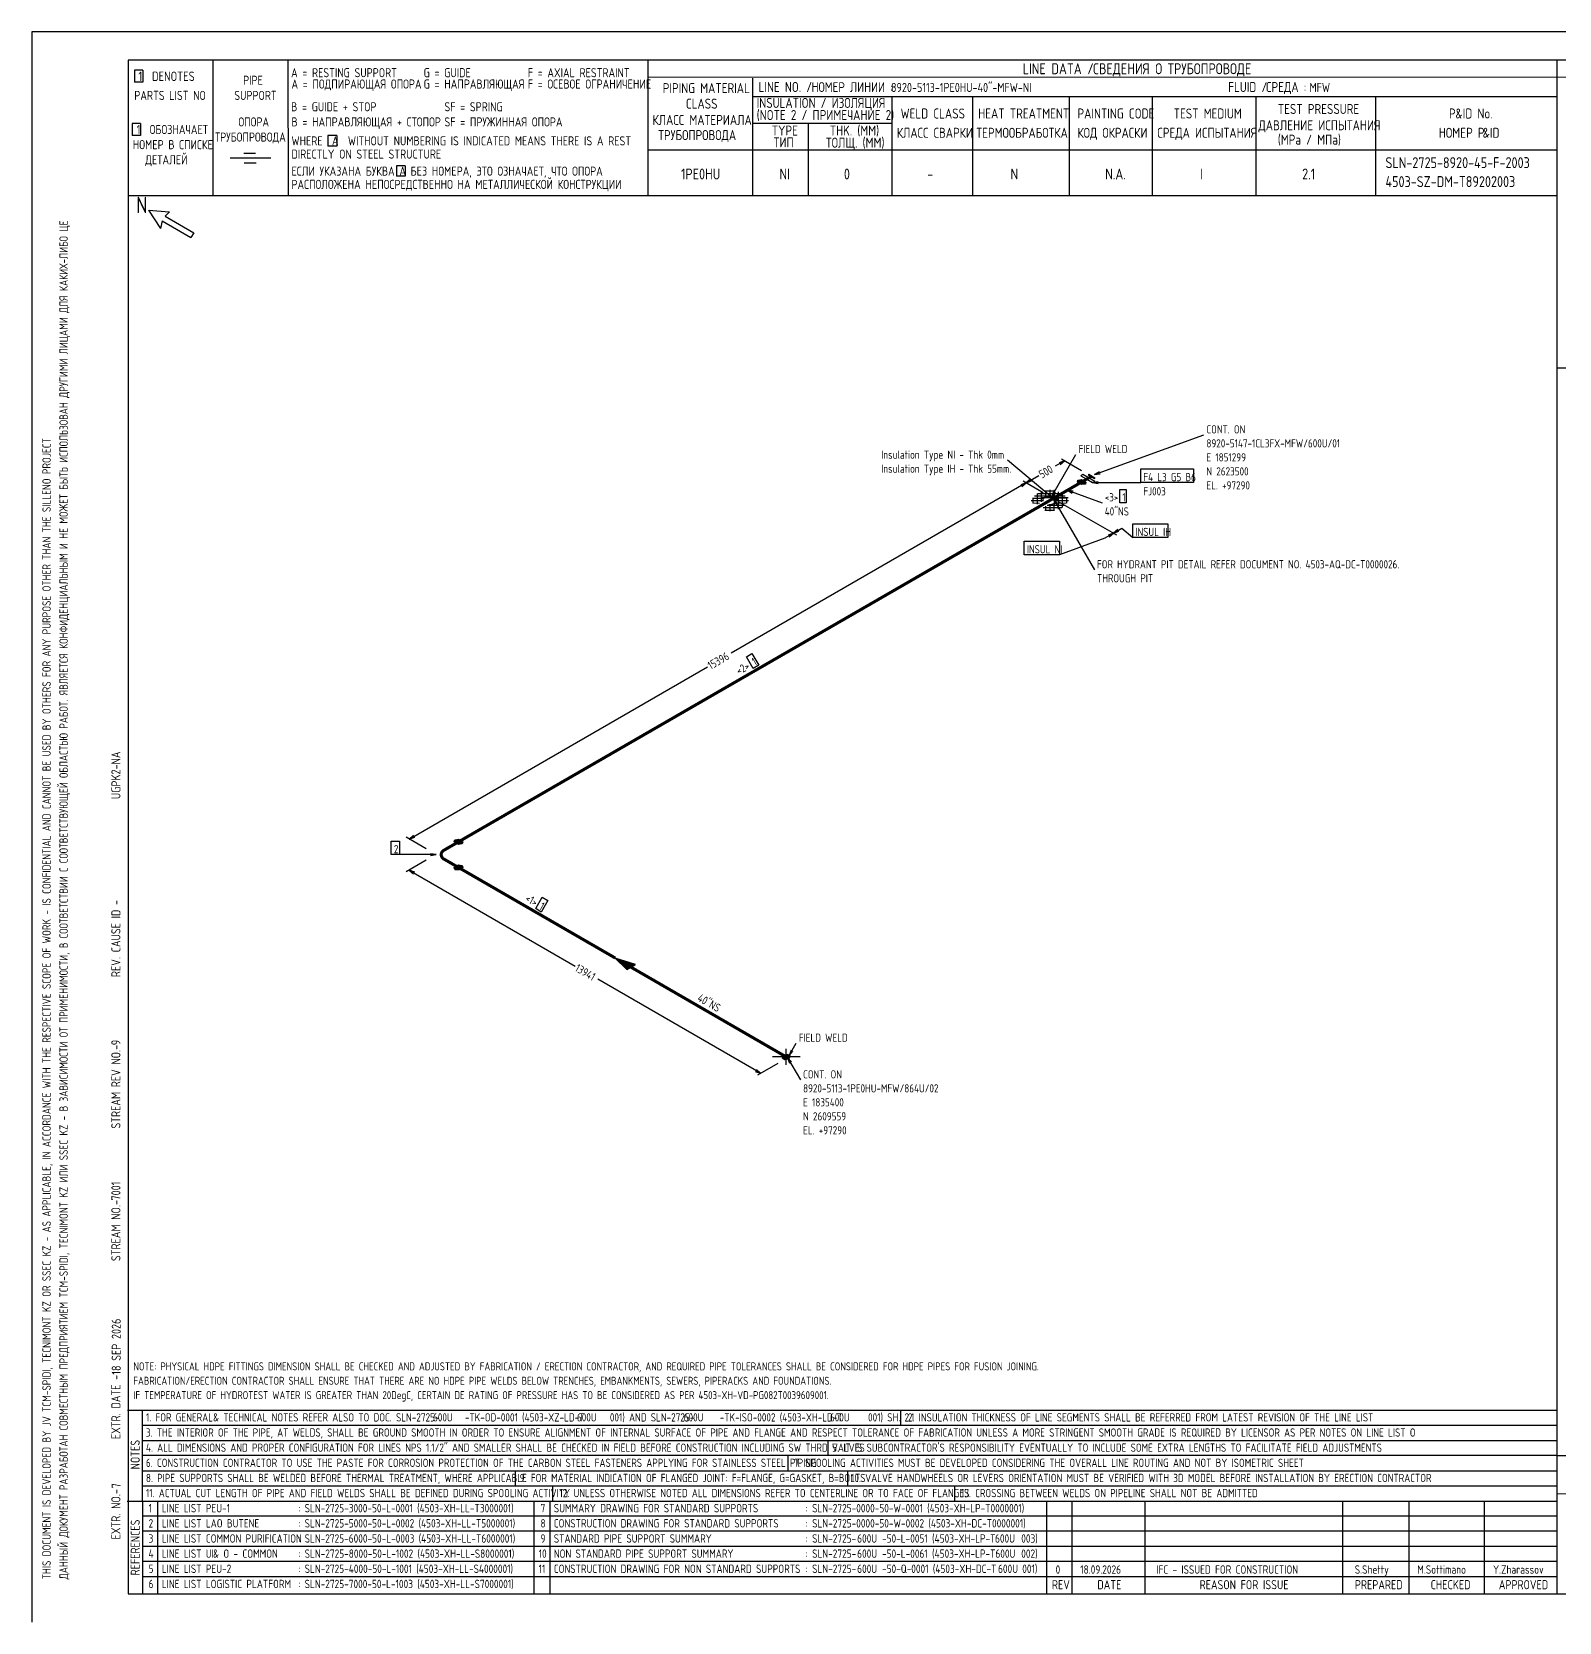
# Model space of a CAD drawing. Extents: x -1005 to 607, y -998 to 420.
# Drawn here: x 0 to 403.3, y 0 to 420 of the extents above; entities that cross this region are included whole.
import ezdxf

# ---------------------------------------------------------------- set-up
doc = ezdxf.new("R2010")
doc.units = 0
doc.styles.add('TTFN17', font='GOST type A')

msp = doc.modelspace()

# ---------------------------------------------------------------- linework, layer by layer
at = {"layer": 'GT_1', "flags": 128}
for points in [[(0, 420), (0, 0)], [(594, 420), (0, 420)], [(589.1, 412.5), (25.4, 412.5)], [(25.4, 412.5), (25.4, 7.5)], [(47.8, 412.5), (47.8, 376.7)], [(67.6, 412.5), (67.7, 376.7)], [(162.7, 412.5), (162.7, 376.7)], [(402.7, 412.5), (402.7, 7.5)], [(29.3, 409.9), (27.1, 409.9)], [(27.1, 409.9), (27.1, 406.7)], [(29.3, 409.9), (29.3, 406.7)], [(589.1, 408), (162.7, 407.9)], [(190.3, 407.8), (190.3, 376.7)], [(29.3, 406.7), (27.1, 406.7)], [(190.3, 402.9), (402.7, 402.9)], [(227.1, 402.9), (227.1, 376.7)], [(248.4, 402.9), (248.4, 376.8)], [(273.9, 402.9), (273.9, 376.7)], [(295.8, 402.9), (295.8, 376.7)], [(323.2, 402.9), (323.2, 376.7)], [(354.8, 402.9), (354.8, 376.8)], [(28.7, 395.8), (26.5, 395.8)], [(26.5, 395.8), (26.5, 392.6)], [(28.7, 395.8), (28.7, 392.6)], [(227.1, 395.8), (190.3, 395.8)], [(205, 395.8), (205, 376.7)], [(28.7, 392.6), (26.5, 392.6)], [(80.5, 392.6), (78.2, 392.6)], [(78.2, 392.6), (78.2, 389.8)], [(80.5, 392.6), (80.5, 389.8)], [(63.1, 386.6), (52.4, 386.6)], [(59.1, 387.9), (56, 387.9)], [(80.5, 389.8), (78.2, 389.8)], [(230.2, 388.7), (162.7, 388.7)], [(402.7, 388.7), (226.9, 388.7)], [(59.2, 385.3), (56.1, 385.3)], [(98.6, 384.6), (96.3, 384.6)], [(96.3, 384.6), (96.3, 381.9)], [(98.6, 384.6), (98.6, 381.9)], [(98.6, 381.9), (96.3, 381.9)], [(402.7, 376.7), (25.4, 376.7)], [(30.8, 372.9), (34, 368.1)], [(30.8, 372.9), (36.4, 372.5)], [(34.4, 370.1), (34, 368.1)], [(34.4, 370.1), (42, 365.7)], [(36.4, 372.5), (35.2, 371.3)], [(35.2, 371.3), (42.8, 366.9)], [(42.8, 366.9), (42, 365.7)], [(402.7, 331.3), (589, 331.3)], [(280.57, 303.05), (309.45, 313.55)], [(269.7, 296.75), (257.62, 306.88)], [(269.32, 297.35), (275.7, 308.38)], [(272.7, 306.73), (270.23, 305.3)], [(271.57, 305.75), (272.7, 306.73), (271.27, 306.2)], [(277.2, 304.1), (271.88, 307.18)], [(262.57, 300.88), (265.88, 302.82)], [(278.55, 301.85), (280.05, 300.95), (280.65, 301.25), (277.5, 303.05), (276.98, 302.75), (278.55, 301.85)], [(279.68, 302.75), (276.98, 301.25)], [(279.82, 302.6), (277.2, 301.1)], [(277.35, 301.02), (279.98, 302.52)], [(280.73, 302.15), (280.57, 302.07), (279.07, 303.05), (278.93, 302.98), (280.73, 302.15), (279.07, 303.05)], [(278.93, 302.98), (280.57, 302.07)], [(281.85, 303.8), (280.57, 303.05), (282.07, 303.27)], [(292.8, 304.55), (306.75, 304.55), (306.75, 300.95), (292.8, 300.95), (292.8, 304.55)], [(262.57, 300.88), (184.65, 255.88)], [(261.45, 299.9), (262.57, 300.88), (261.15, 300.35)], [(267.07, 298.25), (261.75, 301.32)], [(267.07, 298.25), (261.75, 301.32)], [(263.7, 301.85), (262.57, 300.88), (264, 301.4)], [(266.55, 298.55), (266.55, 295.85)], [(267.52, 298.77), (270.07, 298.77)], [(267.68, 298.77), (267.68, 297.05)], [(268.8, 299.07), (268.8, 297.27)], [(269.85, 298.77), (269.32, 297.35), (270.3, 298.48)], [(269.85, 298.77), (269.85, 297.12)], [(270.07, 294.88), (270.07, 299.07)], [(270.98, 298.55), (270.98, 293.9)], [(274.95, 298.7), (273.45, 298.93), (274.73, 298.18)], [(273.45, 298.93), (282.6, 295.62)], [(278.32, 301.1), (278.18, 300.57), (277.2, 300.43), (276.07, 301.1), (276.23, 301.62), (277.2, 301.77), (278.32, 301.1)], [(276.1, 301.2), (278.16, 301.2)], [(276.16, 301.4), (277.82, 301.4)], [(276.22, 301.6), (277.49, 301.6)], [(276.24, 301), (278.3, 301)], [(276.57, 300.8), (278.24, 300.8)], [(276.91, 300.6), (278.18, 300.6)], [(281.55, 301.18), (280.05, 300.95), (281.55, 300.73)], [(280.05, 300.95), (292.8, 300.95)], [(287.25, 299.15), (288.98, 299.15), (288.98, 295.62), (287.25, 295.62), (287.25, 299.15)], [(263.85, 296.23), (267, 296.23)], [(264.3, 296.9), (264.3, 295.55)], [(264.3, 296.82), (267.3, 296.82)], [(264.3, 295.62), (266.1, 295.55)], [(264.75, 297.5), (272.85, 297.5)], [(265.5, 298.02), (265.5, 295.25)], [(265.57, 298.1), (271.95, 298.1)], [(266.4, 296.98), (273.68, 296.98)], [(268.5, 295.18), (268.5, 295.18), (269.02, 295.18), (269.62, 295.32), (270, 295.55), (270.38, 295.77), (270.52, 296.07), (270.52, 296.45), (270.45, 296.75), (270.07, 296.98), (269.55, 297.2), (269.02, 297.27), (268.43, 297.27), (267.98, 297.12), (267.52, 296.98), (267.07, 296.75), (266.93, 296.45), (266.93, 296.07)], [(267.07, 294.35), (271.95, 294.35)], [(267.68, 294.73), (267.68, 293.68)], [(268.12, 294.95), (272.85, 294.95)], [(268.43, 297.5), (269.7, 296.75), (268.73, 297.88)], [(268.8, 295.18), (268.8, 293.38)], [(270.45, 296.3), (271.12, 296.75), (270.82, 297.35), (269.7, 297.57), (268.95, 297.2), (269.32, 296.52), (270.45, 296.3)], [(268.95, 297.2), (270.9, 297.2)], [(269.06, 297), (271, 297)], [(269.17, 296.8), (271.1, 296.8)], [(269.28, 296.6), (270.9, 296.6)], [(269.35, 297.4), (270.57, 297.4)], [(270.68, 295.62), (269.7, 296.75), (270.23, 295.32)], [(269.7, 296.75), (280.57, 277.93)], [(269.85, 295.32), (269.85, 293.68)], [(269.95, 296.4), (270.6, 296.4)], [(270.23, 296.9), (273.23, 296.82)], [(270.23, 295.55), (273.15, 295.62)], [(270.6, 296.23), (273.75, 296.23)], [(270.98, 296), (286.43, 287.15)], [(270.98, 296), (286.43, 287.15)], [(272.02, 298.1), (272.02, 294.35)], [(273.23, 296.98), (273.23, 295.48)], [(267.52, 293.68), (270.07, 293.68)], [(290.7, 290.07), (300, 290.07), (300, 286.48), (290.7, 286.48), (290.7, 290.07)], [(283.35, 286.25), (271.35, 281.9)], [(285.6, 287.6), (283.35, 286.25)], [(284.48, 286.62), (285.6, 287.6), (284.18, 287.07)], [(285.6, 287.6), (287.85, 288.88)], [(286.73, 288.57), (285.6, 287.6), (287.02, 288.12)], [(287.85, 288.88), (290.7, 286.48)], [(262.05, 285.5), (271.35, 285.5), (271.35, 281.9), (262.05, 281.9), (262.05, 285.5)], [(99.67, 206.82), (178.43, 252.28)], [(188.7, 254.9), (190.12, 255.8), (191.93, 252.72), (190.5, 251.82), (188.7, 254.9)], [(94.88, 206.3), (97.05, 206.3), (97.05, 202.7), (94.88, 202.7), (94.88, 206.3)], [(104.17, 204.2), (98.85, 207.28)], [(100.8, 207.8), (99.67, 206.82), (101.1, 207.35)], [(113.78, 206.07), (113.62, 205.55), (112.65, 205.4), (111.53, 206.07), (111.67, 206.6), (112.65, 206.75), (113.78, 206.07)], [(111.56, 206.2), (113.57, 206.2)], [(111.62, 206.4), (113.23, 206.4)], [(111.65, 206), (113.75, 206)], [(111.67, 206.6), (112.9, 206.6)], [(111.98, 205.8), (113.7, 205.8)], [(106.8, 202.7), (97.05, 202.7)], [(105.3, 202.47), (106.8, 202.7), (105.3, 202.93)], [(112.32, 205.6), (113.64, 205.6)], [(104.17, 201.2), (98.85, 198.12)], [(101.1, 198.05), (99.67, 198.57), (100.8, 197.6)], [(99.67, 198.57), (143.47, 173.22)], [(112.65, 200), (113.62, 199.85), (113.78, 199.32), (112.65, 198.65), (111.67, 198.8), (111.53, 199.32), (112.65, 200)], [(111.56, 199.2), (113.57, 199.2)], [(111.62, 199), (113.23, 199)], [(111.65, 199.4), (113.75, 199.4)], [(111.67, 198.8), (112.9, 198.8)], [(111.98, 199.6), (113.7, 199.6)], [(112.32, 199.8), (113.64, 199.8)], [(134.78, 191.45), (136.28, 190.62), (134.47, 187.55), (133.05, 188.45), (134.78, 191.45)], [(158.18, 173), (159.38, 173.68), (154.05, 175.4), (157.12, 172.4), (159.22, 173.6), (154.43, 175.18), (157.2, 172.47), (159.07, 173.53), (154.88, 174.95), (157.35, 172.55), (158.93, 173.45), (155.25, 174.65), (157.5, 172.62), (158.78, 173.3), (155.62, 174.5), (157.65, 172.7), (158.62, 173.22), (156.07, 174.2), (157.8, 172.78), (158.47, 173.15), (156.38, 174.05), (157.95, 172.85), (158.32, 173.07), (156.82, 173.75), (158.1, 172.93), (158.18, 173), (154.05, 175.4)], [(192.45, 144.95), (149.47, 169.78)], [(199.2, 147.2), (199.2, 151.4)], [(199.95, 149.68), (201.82, 152.9)], [(196.95, 147.57), (191.62, 144.5)], [(202.88, 149.3), (195.6, 149.3)], [(200.32, 149.53), (199.57, 149.9), (198.45, 149.68), (198.15, 149.07), (198.82, 148.62), (199.95, 148.85), (200.32, 149.53)], [(198.21, 149.2), (200.14, 149.2)], [(198.26, 149), (200.03, 149)], [(198.31, 149.4), (200.26, 149.4)], [(198.41, 149.6), (200.18, 149.6)], [(198.56, 148.8), (199.7, 148.8)], [(199.07, 149.8), (199.78, 149.8)], [(200.55, 147.95), (199.57, 149.07), (200.1, 147.65)], [(199.57, 149.07), (202.95, 143.22)], [(200.47, 151.1), (199.95, 149.68), (200.93, 150.8)], [(191.03, 145.47), (192.45, 144.95), (191.32, 145.93)], [(25.3, 56), (402.7, 56)], [(29.1, 56), (29.2, 7.5)], [(229.4, 56), (229.4, 52)], [(29.1, 52), (402.7, 52)], [(29.1, 48), (402.7, 48)], [(210.2, 48), (210.2, 44)], [(402.7, 44), (29.1, 44)], [(199.6, 44), (199.6, 40)], [(402.7, 44), (589.1, 44)], [(29.2, 40), (402.7, 40)], [(127.6, 40), (127.6, 36)], [(215.4, 40), (215.4, 36)], [(29.1, 36), (402.7, 36)], [(137.5, 36), (137.5, 32)], [(243.6, 36), (243.6, 32)], [(402.7, 34), (589.1, 33.9)], [(25.2, 32), (402.7, 32)], [(33.2, 32), (33.2, 7.6)], [(132.6, 32), (132.6, 7.6)], [(136.8, 32), (136.8, 7.6)], [(267.9, 32), (267.9, 7.5)], [(274.6, 32), (274.6, 7.5)], [(293.9, 32), (293.9, 7.5)], [(346.1, 32), (346.1, 7.5)], [(363.6, 32), (363.6, 7.5)], [(383.5, 32), (383.5, 7.5)], [(402.7, 28), (29.5, 28)], [(402.7, 24), (29.1, 24)], [(402.7, 20), (29.1, 20)], [(402.7, 16), (29.1, 16)], [(402.7, 12), (29.2, 12)], [(25.4, 7.5), (589.1, 7.5)], [(0, 0), (0, 0)]]:
    msp.add_lwpolyline(points, dxfattribs=at)
at = {"layer": 'GT_1', "const_width": 0.8, "flags": 128}
for points in [[(269.7, 296.75), (277.2, 301.1)], [(112.65, 206.07), (269.7, 296.75)], [(108.75, 203.82), (112.65, 206.07)], [(112.65, 199.32), (108.75, 201.57)], [(154.05, 175.4), (112.65, 199.32)], [(199.57, 149.07), (158.18, 173)]]:
    msp.add_lwpolyline(points, dxfattribs=at)
msp.add_lwpolyline([(108.75, 201.57, -0.57736), (108.75, 203.82)], format="xyb", dxfattribs=at)

# ---------------------------------------------------------------- texts
at = {"layer": 'GT_1', "style": 'TTFN17'}
for s, height, p in [('LINE DATA /', 2.8875, (261.63, 408.8)), ('СВЕДЕНИЯ О ТРУБОПРОВОДЕ', 2.8875, (280.23, 408.8)), (' 1  DENOTES', 2.5025, (26.88, 407)), (' PIPE', 2.406, (54.56, 406)), ('A = RESTING SUPPORT', 2.4062, (68.46, 408)), ('A = ПОДПИРАЮЩАЯ ОПОРА', 2.4062, (68.56, 405)), ('G = GUIDE', 2.406, (103.46, 408)), ('G = НАПРАВЛЯЮЩАЯ', 2.4062, (103.46, 405)), ('F = AXIAL RESTRAINT', 2.4062, (130.96, 408)), ('F = ОСЕВОЕ ОГРАНИЧЕНИЕ', 2.4062, (130.96, 405)), ('PARTS LIST NO', 2.4062, (27.06, 402)), ('SUPPORT', 2.406, (53.46, 402)), ('PIPING MATERIAL', 2.6469, (166.6, 403.8)), ('LINE NO. /', 2.647, (191.9, 404.1)), ('НОМЕР ЛИНИИ :', 2.5987, (205.89, 404.1)), ('8920-5113-1PE0HU-40"-MFW-NI', 2.4062, (226.86, 404.1)), ('FLUID /', 2.647, (315.9, 404.1)), ('СРЕДА :', 2.647, (325.9, 404.1)), ('MFW', 2.406, (337.36, 404.1)), ('B = GUIDE + STOP', 2.4062, (68.46, 399)), ('SF = SPRING', 2.4062, (108.96, 399)), ('CLASS', 2.647, (172.7, 399.7)), ('(NOTE 2 / ПРИМЕЧАНИЕ 2)', 2.6469, (191.4, 396.7)), ('INSULATION / ИЗОЛЯЦИЯ', 2.6469, (191.4, 399.9)), ('WELD CLASS', 2.647, (229.4, 397.1)), ('HEAT TREATMENT', 2.6469, (249.9, 397.1)), ('PAINTING CODE', 2.6469, (276.1, 397.1)), ('TEST MEDIUM', 2.6469, (301.5, 397.1)), ('TEST PRESSURE', 2.6469, (329, 398.3)), ('P', 2.65, (374.2, 397.1)), ('&ID No.', 2.647, (375.91, 397.1)), (' 1  ОБОЗНАЧАЕТ', 2.4062, (26.46, 393)), ('ОПОРА', 2.406, (54.56, 395)), ('B = НАПРАВЛЯЮЩАЯ + СТОПОР', 2.4062, (68.56, 395)), ('SF = ПРУЖИННАЯ ОПОРА', 2.4062, (108.96, 395)), ('КЛАСС МАТЕРИАЛА', 2.6469, (163.9, 395.4)), ('TYPE', 2.647, (195.4, 392.6)), ('THK. (MM)', 2.647, (210.7, 392.6)), ('ДАВЛЕНИЕ ИСПЫТАНИЯ', 2.6469, (323.9, 394)), ('НОМЕР В СПИСКЕ', 2.4062, (26.66, 389)), ('ТРУБОПРОВОДА', 2.4062, (48.36, 391)), ('WHERE  A  WITHOUT NUMBERING IS INDICATED MEANS THERE IS A REST', 2.4062, (68.56, 390)), ('ТРУБОПРОВОДА', 2.6469, (165.4, 391.4)), ('ТИП', 2.647, (195.9, 389.5)), ('ТОЛЩ. (ММ)', 2.647, (209.7, 389.4)), ('КЛАСС СВАРКИ', 2.6469, (228.4, 392)), ('ТЕРМООБРАБОТКА', 2.6469, (249.4, 392)), ('КОД ОКРАСКИ', 2.6469, (276.1, 392)), ('СРЕДА ИСПЫТАНИЯ', 2.6469, (297.2, 392)), ('(MPa / МПа)', 2.6469, (329, 390.2)), ('НОМЕР P', 2.647, (371.5, 392)), ('&ID', 2.647, (383.1, 392)), ('ДЕТАЛЕЙ', 2.406, (29.96, 385)), ('DIRECTLY ON STEEL STRUCTURE', 2.4062, (68.56, 386.5)), ('SLN-2725-8920-45-F-2003', 2.8875, (357.43, 384)), ('ЕСЛИ УКАЗАНА БУКВА A БЕЗ НОМЕРА, ЭТО ОЗНАЧАЕТ, ЧТО ОПОРА', 2.4062, (68.56, 382)), ('1PE0HU', 2.888, (171.43, 381)), ('NI', 2.888, (197.43, 381)), ('0', 2.89, (214.43, 381)), ('-', 2.89, (236.43, 381)), ('N', 2.89, (258.43, 381)), ('N.A.', 2.888, (283.43, 381)), ('I', 2.89, (308.43, 381)), ('2.1', 2.888, (335.43, 381)), ('РАСПОЛОЖЕНА НЕПОСРЕДСТВЕННО НА МЕТАЛЛИЧЕСКОЙ КОНСТРУКЦИИ', 2.4062, (68.56, 378.5)), ('4503-SZ-DM-T89202003', 2.8875, (357.43, 379)), ('N', 4.33, (27.55, 372.1)), ('CONT. ON', 2.166, (310.15, 313.93)), ('FIELD WELD', 2.166, (276.4, 308.75)), ('8920-5147-1CL3FX-MFW/600U/01', 2.1656, (310.15, 310.23)), ('Insulation Type NI - Thk 0mm', 2.1656, (224.27, 307.25)), ('E 1851299', 2.166, (310.15, 306.53)), ('Insulation Type IH - Thk 55mm.', 2.1656, (224.27, 303.55)), ('F4 L3 G5 B6', 2.1656, (293.5, 301.32)), ('N 2623500', 2.166, (310.15, 302.83)), ('FJ003', 2.166, (293.5, 297.57)), ('EL. +97290', 2.166, (310.15, 299.13)), ('<3>', 2.166, (283.3, 296)), ('40"NS', 2.166, (283.3, 292.25)), ('1', 2.17, (287.97, 296)), ('INSUL IH', 2.166, (291.4, 286.85)), ('INSUL NI', 2.166, (262.74, 282.27)), ('FOR HYDRANT PIT DETAIL REFER DOCUMENT NO. 4503-AQ-DC-T0000026.', 2.1656, (281.27, 278.3)), ('THROUGH PIT', 2.1656, (281.27, 274.6)), ('2', 2.17, (95.6, 203.07)), ('FIELD WELD', 2.166, (202.53, 153.28)), ('CONT. ON', 2.166, (203.65, 143.6)), ('8920-5113-1PE0HU-MFW/864U/02', 2.1656, (203.65, 139.9)), ('E 1835400', 2.166, (203.65, 136.21)), ('N 2609559', 2.166, (203.65, 132.51)), ('EL. +97290', 2.166, (203.65, 128.81)), ('NOTE: PHYSICAL HDPE FITTINGS DIMENSION SHALL BE CHECKED AND ADJUSTED BY FABRICATION / ERECTION CONTRACTOR, AND REQUIRED PIPE TOLERANCES SHALL BE CONSIDERED FOR HDPE PIPES FOR FUSION JOINING.', 2.1175, (26.82, 66.5)), ('FABRICATION/ERECTION CONTRACTOR SHALL ENSURE THAT THERE ARE NO HDPE PIPE WELDS BELOW TRENCHES, EMBANKMENTS, SEWERS, PIPERACKS AND FOUNDATIONS.', 2.1175, (26.82, 62.7)), ('IF TEMPERATURE OF HYDROTEST WATER IS GREATER THAN 20DegC, CERTAIN DE RATING OF PRESSURE HAS TO BE CONSIDERED AS PER 4503-XH-VD-PG082T0039609001.', 2.1175, (26.82, 58.9)), ('1. FOR GENERAL', 2.1849, (30.13, 53)), ('& TECHNICAL NOTES REFER ALSO TO DOC. SLN-2725-      -TK-OD-0001 (4503-XZ-LD-T      001) AND SLN-2725-      -TK-ISO-0002 (4503-XH-LD-T      001) SH. 2.1', 2.18487, (47.87, 53)), ('600U', 2.185, (105.93, 53)), ('600U', 2.185, (143.93, 53)), ('600U', 2.185, (172.13, 53)), ('600U', 2.185, (210.73, 53)), ('2. INSULATION THICKNESS OF LINE SEGMENTS SHALL BE REFERRED FROM LATEST REVISION OF THE LINE LIST', 2.1849, (231.33, 53)), ('3. THE INTERIOR OF THE PIPE, AT WELDS, SHALL BE GROUND SMOOTH IN ORDER TO ENSURE ALIGNMENT OF INTERNAL SURFACE OF PIPE AND FLANGE AND RESPECT TOLERANCE OF FABRICATION UNLESS A MORE STRINGENT SMOOTH GRADE IS REQUIRED BY LICENSOR AS PER NOTES ON LINE LIST O', 2.18487, (30.13, 49)), ('4. ALL DIMENSIONS AND PROPER CONFIGURATION FOR LINES NPS 1.1/2" AND SMALLER SHALL BE CHECKED IN FIELD BEFORE CONSTRUCTION INCLUDING SW THRD VALVES', 2.18487, (30.13, 45)), ("5. IT IS SUBCONTRACTOR'S RESPONSIBILITY EVENTUALLY TO INCLUDE SOME EXTRA LENGTHS TO FACILITATE FIELD ADJUSTMENTS", 2.18487, (211.33, 45)), ('6. CONSTRUCTION CONTRACTOR TO USE THE PASTE FOR CORROSION PROTECTION OF THE CARBON STEEL FASTENERS APPLYING FOR STAINLESS STEEL PIPING', 2.18487, (30.13, 41)), ('7. SPOOLING ACTIVITIES MUST BE DEVELOPED CONSIDERING THE OVERALL LINE ROUTING AND NOT BY ISOMETRIC SHEET', 2.18487, (201.33, 41)), ('8. PIPE SUPPORTS SHALL BE WELDED BEFORE THERMAL TREATMENT, WHERE APPLICABLE', 2.1849, (30.13, 37)), ('9. FOR MATERIAL INDICATION OF FLANGED JOINT: F=FLANGE, G=GASKET, B=BOLTS', 2.1849, (128.83, 37)), ('10. VALVE HANDWHEELS OR LEVERS ORIENTATION MUST BE VERIFIED WITH 3D MODEL BEFORE INSTALLATION BY ERECTION CONTRACTOR', 2.18487, (216.33, 37)), ('11. ACTUAL CUT LENGTH OF PIPE AND FIELD WELDS SHALL BE DEFINED DURING SPOOLING ACTIVITY', 2.1849, (30.13, 33)), ('12. UNLESS OTHERWISE NOTED ALL DIMENSIONS REFER TO CENTERLINE OR TO FACE OF FLANGES', 2.1849, (139.33, 33)), ('13. CROSSING BETWEEN WELDS ON PIPELINE SHALL NOT BE ADMITTED', 2.1849, (245.33, 33)), ('1', 2.21, (30.83, 29)), ('LINE LIST PEU-1', 2.2138, (34.33, 29)), (': SLN-2725-3000-50-L-0001 (4503-XH-LL-T3000001)', 2.2138, (70.33, 29)), ('7', 2.21, (134.33, 29)), ('SUMMARY DRAWING FOR STANDARD SUPPORTS', 2.2138, (137.83, 29)), (': SLN-2725-0000-50-W-0001 (4503-XH-LP-T0000001)', 2.2138, (204.33, 29)), ('2', 2.21, (30.83, 25)), ('LINE LIST LAO BUTENE', 2.2138, (34.33, 25)), (': SLN-2725-5000-50-L-0002 (4503-XH-LL-T5000001)', 2.2138, (70.33, 25)), ('8', 2.21, (134.33, 25)), ('CONSTRUCTION DRAWING FOR STANDARD SUPPORTS', 2.2138, (137.83, 25)), (': SLN-2725-0000-50-W-0002 (4503-XH-DC-T0000001)', 2.2138, (204.33, 25)), ('3', 2.21, (30.83, 21)), ('LINE LIST COMMON PURIFICATION', 2.2138, (34.33, 21)), (': SLN-2725-6000-50-L-0003 (4503-XH-LL-T6000001)', 2.2138, (70.33, 21)), ('9', 2.21, (134.33, 21)), ('STANDARD PIPE SUPPORT SUMMARY', 2.2138, (137.83, 21)), (': SLN-2725-      -50-L-0051 (4503-XH-LP-T      003)', 2.2138, (204.33, 21)), ('600U', 2.214, (217.93, 21)), ('600U', 2.214, (254.33, 21)), ('4', 2.21, (30.83, 17)), ('LINE LIST UI', 2.2138, (34.33, 17)), ('& O - COMMON', 2.2138, (47.85, 17)), (': SLN-2725-8000-50-L-1002 (4503-XH-LL-S8000001)', 2.2138, (70.33, 17)), ('10', 2.214, (133.83, 17)), ('NON STANDARD PIPE SUPPORT SUMMARY', 2.2138, (137.83, 17)), (': SLN-2725-      -50-L-0061 (4503-XH-LP-T      002)', 2.2138, (204.33, 17)), ('600U', 2.214, (217.93, 17)), ('600U', 2.214, (254.43, 17)), ('5', 2.21, (30.83, 13)), ('LINE LIST PEU-2', 2.2138, (34.33, 13)), (': SLN-2725-4000-50-L-1001 (4503-XH-LL-S4000001)', 2.2138, (70.33, 13)), ('11', 2.214, (133.83, 13)), ('CONSTRUCTION DRAWING FOR NON STANDARD SUPPORTS', 2.2138, (137.83, 13)), (': SLN-2725-      -50-Q-0001 (4503-XH-DC-T      001)', 2.2138, (204.33, 13)), ('600U', 2.214, (217.93, 13)), ('600U', 2.214, (255.13, 13)), ('0', 2.21, (270.33, 12.8)), ('18.09.2026', 2.214, (276.83, 12.8)), ('IFC - ISSUED FOR CONSTRUCTION', 2.2138, (296.93, 12.8)), ('S.Shetty', 2.214, (349.33, 12.8)), ('M.Sottimano', 2.2138, (365.83, 12.8)), ('Y.Zharassov', 2.2138, (385.83, 12.8)), ('6', 2.21, (30.83, 9)), ('LINE LIST LOGISTIC PLATFORM', 2.2138, (34.33, 9)), (': SLN-2725-7000-50-L-1003 (4503-XH-LL-S7000001)', 2.2138, (70.33, 9)), ('REV', 2.406, (269.36, 8.7)), ('DATE', 2.406, (281.36, 8.7)), ('REASON FOR ISSUE', 2.4062, (308.36, 8.7)), ('PREPARED', 2.406, (349.36, 8.7)), ('CHECKED', 2.406, (369.36, 8.7)), ('APPROVED', 2.406, (387.36, 8.7))]:
    msp.add_text(s, height=height, dxfattribs=at).set_placement(p)
for s, height, rotation, p in [('ДАННЫЙ ДОКУМЕНТ РАЗРАБОТАН СОВМЕСТНЫМ ПРЕДПРИЯТИЕМ TCM-SPIDI, TECNIMONT KZ ИЛИ SSEC KZ - В ЗАВИСИМОСТИ ОТ ПРИМЕНИМОСТИ, В СООТВЕТСТВИИ С СООТВЕТСТВУЮЩЕЙ ОБЛАСТЬЮ РАБОТ. ЯВЛЯЕТСЯ КОНФИДЕНЦИАЛЬНЫМ И НЕ МОЖЕТ БЫТЬ ИСПОЛЬЗОВАН ДРУГИМИ ЛИЦАМИ ДЛЯ КАКИХ-ЛИБО ЦЕ', 2.21375, 90, (9.5, 11.33)), ('THIS DOCUMENT IS DEVELOPED BY JV TCM-SPIDI, TECNIMONT KZ OR SSEC KZ - AS APPLICABLE, IN ACCORDANCE WITH THE RESPECTIVE SCOPE OF WORK - IS CONFIDENTIAL AND CANNOT BE USED BY OTHERS FOR ANY PURPOSE OTHER THAN THE SILLENO PROJECT', 2.21375, 90, (5, 11.33)), ('500', 2.166, 30, (266.71, 301.98)), ('15396', 2.166, 30, (179.25, 251.48)), ('<2>', 2.166, 30, (186.72, 250.1)), ('1', 2.17, 30, (190.9, 252.51)), ('UGPK2-NA', 2.406, 90, (23.4, 217.36)), ('REV. CAUSE ID -', 2.4062, 90, (23.4, 170.36)), ('<1>', 2.166, -30, (130.02, 190.55)), ('1', 2.17, -30, (133.79, 188.37)), ('13941', 2.166, -30, (143.2, 172.1)), ('40"NS', 2.166, -30, (175.54, 164.22)), ('9', 2.41, 90, (23.4, 152.36)), ('STREAM REV NO.-', 2.4062, 90, (23.4, 130.36)), ('7001', 2.406, 90, (23.4, 111.36)), ('STREAM NO.-', 2.4062, 90, (23.4, 95.36)), ('18 SEP 2026', 2.4062, 90, (23.5, 65.36)), ('EXTR. DATE -', 2.4062, 90, (23.4, 48.36)), ('NOTES', 2.406, 90, (28.5, 40.36)), ('EXTR. NO.-', 2.406, 90, (23.4, 21.86)), ('7', 2.41, 90, (23.5, 35.36)), ('REFERENCES', 2.406, 90, (28.5, 12.36))]:
    msp.add_text(s, height=height, rotation=rotation, dxfattribs=at).set_placement(p)

doc.saveas('drawing.dxf')
